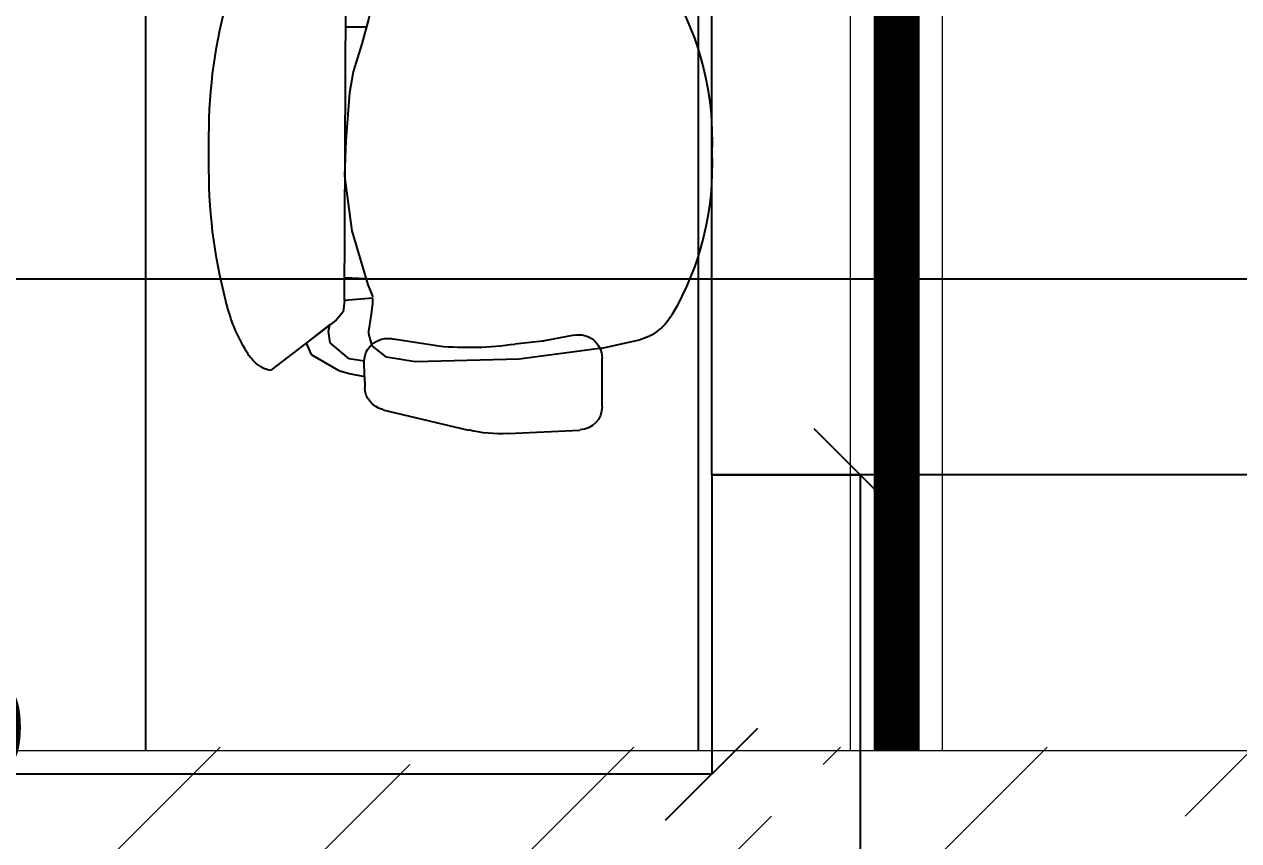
# Model space of a CAD drawing. Header units: millimetres. Extents: x -92759 to 184353, y -15225 to 86714.
# Drawn here: x 56005 to 57323, y 62118 to 63006 of the extents above; entities that cross this region are included whole.
import ezdxf

# ---------------------------------------------------------------- set-up
doc = ezdxf.new("R2010")
doc.units = ezdxf.units.MM
doc.linetypes.add('HIDDEN', pattern=[0.375, 0.25, -0.125])
doc.layers.get('Defpoints').update_dxf_attribs({"color": 8})
for name, color, linetype in [('0-1', 9, 'Continuous'), ('A-_FURT----_E', 9, 'Continuous'), ('A-PATT-CONC', 8, 'Continuous'), ('E-legend', 1, 'Continuous'), ('M-_SANIFIXR_E', 9, 'Continuous')]:
    doc.layers.add(name, color=color, linetype=linetype)
doc.layers.add('HFI 9MM FPB', color=94, linetype='Continuous', lineweight=5)
doc.styles.get("Standard").update_dxf_attribs({"font": 'arial.ttf'})
doc.dimstyles.new('STANDARD_ACAD', dxfattribs={"dimtxt": 0.18, "dimasz": 0.18, "dimexe": 0.18, "dimexo": 0.0625, "dimgap": 0.09, "dimtad": 0, "dimtih": 1, "dimtoh": 1, "dimdec": 4, "dimzin": 0, "dimdsep": 46, "dimtxsty": 'Standard', "dimcen": 0.09, "dimadec": 0, "dimazin": 0, "dimtfac": 1, "dimtdec": 4, "dimtofl": 0, "dimtmove": 0, "dimatfit": 3, "dimfxl": 1, "dimtolj": 1, "dimtzin": 0, "dimarcsym": 0})

# ---------------------------------------------------------------- blocks, each defined once
blk = doc.blocks.new('HermanMiller_Seating_NewAeronWorkChairASize - A Size Low-Hgt Range Adj Std Tlt Hgt Adj Plus Pivot Arms Leather Armpads Basic Back Sup-8509503-2ND STOREY Copy 1')
at = {"layer": 'A-_FURT----_E'}
for p, q in [((66, 305.3), (143.9, 301.4)), ((-70.1, 279.3), (22.9, 301.4)), ((168, 276), (168, 223.2)), ((-89.9, 243.1), (-89.6, 255.1)), ((-117.8, 236.6), (-106.6, 239.8)), ((-106.6, 239.8), (-89.9, 243.1)), ((-89.9, 243.1), (-90.2, 226.4)), ((-120.9, 182.1), (-191.8, 236.5)), ((-147.9, 219.2), (-117.8, 236.6)), ((-90.2, 226.4), (-106.6, 223.9)), ((-35.1, 227.3), (-66.2, 222.4)), ((78, 224.5), (-35.1, 227.3)), ((165.1, 212.9), (78, 224.5)), ((-153.3, 207.1), (-147.9, 219.2)), ((-106.6, 223.9), (-127.3, 206.5)), ((-66.2, 222.4), (-81.7, 210)), ((167.5, 212.7), (165.1, 212.9)), ((205.1, 204.4), (167.5, 212.7)), ((-127.5, 186.8), (-153.3, 207.1)), ((-127.3, 206.5), (-128.9, 193.8)), ((-81.7, 210), (-85.1, 196.7)), ((-9.4, 210.4), (-58.5, 202.6)), ((103.4, 205), (73.2, 208.2)), ((137.6, 198.2), (105.6, 204.6)), ((-128.9, 193.8), (-127.5, 186.8)), ((-85.1, 196.7), (-85.1, 194)), ((-85.1, 194), (-82.4, 175.4)), ((-113, 172.8), (-120.9, 182.1)), ((-111.6, 160.8), (-113, 172.8)), ((-82.4, 175.4), (-81.1, 163.5)), ((-111.6, 160.8), (-110.3, -162.1)), ((-81.1, 158), (-111.6, 160.8)), ((-81.1, 163.5), (-81.1, 158)), ((-86.4, 143.5), (-81.1, 156.8)), ((-111.5, 135.5), (-88.4, 136.9)), ((-103.7, 85.1), (-86.4, 143.5)), ((-105, 77.1), (-103.7, 85.1)), ((-111.6, 25.3), (-105, 77.1)), ((-258.9, 18.3), (-258.9, 0)), ((-110.3, -13.3), (-111.6, 25.3)), ((-258.9, 0), (-258.9, -18.3)), ((-106.3, -65.1), (-110.3, -13.3)), ((-102.3, -87.7), (-106.3, -65.1)), ((-93, -118.3), (-102.3, -87.7)), ((-85.1, -146.2), (-93, -118.3)), ((-110.4, -136.9), (-87.7, -136.9)), ((-82.4, -159.5), (-85.1, -146.2)), ((-113, -174.1), (-110.3, -162.1)), ((-110.3, -162.1), (-82.4, -159.4)), ((-82.4, -159.4), (-82.4, -175.4)), ((-188.6, -236.8), (-120.9, -183.4)), ((-120.9, -183.4), (-113, -174.1)), ((-82.4, -175.4), (-86.4, -195.4)), ((-127.5, -188.3), (-153.3, -208.7)), ((-128.9, -195.3), (-127.5, -188.3)), ((-127.3, -208), (-128.9, -195.3)), ((-86.4, -195.4), (-86.4, -198)), ((-153.3, -208.7), (-147.9, -220.7)), ((-106.6, -225.5), (-127.3, -208)), ((-86.4, -198), (-80.8, -209.2)), ((-80.8, -209.2), (-66.5, -222.9)), ((-9.4, -212), (-58.5, -204.1)), ((103.4, -206.6), (73.2, -209.8)), ((137.6, -199.8), (105.6, -206.2)), ((167.5, -212.7), (205, -204.5)), ((-147.9, -220.7), (-117.8, -238.2)), ((-66.5, -222.9), (-36.8, -228.5)), ((-36.8, -228.5), (78.7, -224)), ((78.7, -224), (165.1, -212.9)), ((165.1, -212.9), (167.5, -212.7)), ((-90.2, -228), (-106.6, -225.5)), ((-89.9, -244.7), (-90.2, -228)), ((168, -277.6), (168, -224.7)), ((-117.8, -238.2), (-106.6, -241.4)), ((-106.6, -241.4), (-89.9, -244.7)), ((-89.9, -244.7), (-89.6, -256.7)), ((-70.1, -280.8), (22.9, -303)), ((66, -306.9), (143.9, -302.9))]:
    blk.add_line(p, q, dxfattribs=at)
for centre, radius, start, end in [((58.2, 153.1), 152.4, 87.0643, 103.3925), ((142.6, 276), 25.4, 0, 87.0643), ((-64.2, 254.5), 25.4, 103.3925, 178.698), ((-176.2, 192.7), 48, 126.1981, 147.6103), ((-188, 208.8), 28, 97.9129, 126.1981), ((-64.9, 227.2), 25.4, 181.636, 262.725), ((-65, 122.2), 179.6, 147.6103, 164.3146), ((23, -138.3), 350.2, 81.7564, 95.3033), ((142.6, 223.2), 25.4, 258.6901, 0), ((-64.9, 227.2), 25.4, 262.725, 284.3814), ((100.6, 179.7), 25.4, 78.6901, 83.8298), ((192.4, 146.3), 59.5, 30.4458, 77.6542), ((-29.5, 15.8), 316.9, 357.1336, 30.4458), ((304.8, 18.3), 563.7, 164.3146, 180), ((-29.5, -15.8), 316.9, 329.5542, 2.8664), ((304.8, -18.3), 563.7, 180, 195.6854), ((-65, -122.2), 179.6, 195.6854, 212.3897), ((192.4, -146.3), 59.5, 282.2053, 329.5542), ((-64.9, -228.8), 25.4, 97.275, 178.364), ((-64.9, -228.8), 25.4, 75.6186, 97.275), ((23, 136.8), 350.2, 264.6967, 278.2436), ((100.6, -181.3), 25.4, 276.1702, 281.3099), ((142.6, -224.7), 25.4, 0, 101.3099), ((-176.2, -192.7), 48, 212.3897, 233.8019), ((-188, -208.8), 28, 233.8019, 268.6864), ((-64.2, -256.1), 25.4, 181.302, 256.6075), ((142.6, -277.6), 25.4, 272.9357, 0), ((58.2, -154.7), 152.4, 256.6075, 272.9357)]:
    blk.add_arc(centre, radius, start, end, dxfattribs=at)
blk = doc.blocks.new('_ArchTick')
at = {"color": 0, "linetype": 'ByBlock', "lineweight": -2}
blk.add_lwpolyline([(-0.5, -0.5), (0.5, 0.5)], dxfattribs=at)
blk = doc.blocks.new('_Oblique')
at = {"color": 0, "linetype": 'ByBlock', "lineweight": -2}
blk.add_line((-0.5, -0.5), (0.5, 0.5), dxfattribs=at)
blk = doc.blocks.new('*D477')
at = {"layer": '0-1', "color": 0, "lineweight": -2, "transparency": 16777216}
for p, q in [((-35349.8, -16825.2), (-35349.8, -17150.6)), ((-33549.8, -16825.2), (-33549.8, -17150.6)), ((-33549.8, -17150.4), (-35349.8, -17150.4))]:
    blk.add_line(p, q, dxfattribs=at)
at = {"layer": 'Defpoints', "color": 0, "transparency": 16777216}
for p in [(-35349.8, -16825.1), (-33549.8, -16825.1), (-35349.8, -17150.4)]:
    blk.add_point(p, dxfattribs=at)
at = {"layer": '0-1', "color": 0, "lineweight": -2, "transparency": 16777216, "xscale": 100, "yscale": 100, "zscale": 100, "rotation": 180}
blk.add_blockref('_Oblique', (-35349.8, -17150.4), dxfattribs=at)
at = {"layer": '0-1', "color": 0, "lineweight": -2, "transparency": 16777216, "xscale": 100, "yscale": 100, "zscale": 100}
blk.add_blockref('_ArchTick', (-33549.8, -17150.4), dxfattribs=at)
at = {"layer": '0-1', "color": 0, "transparency": 16777216, "insert": (-34449.8, -17100.4), "char_height": 100, "attachment_point": 5}
blk.add_mtext('\\A1;1800', dxfattribs=at)
blk = doc.blocks.new('*D479')
at = {"layer": '0-1', "color": 0, "lineweight": -2, "transparency": 16777216}
for p, q in [((-33549.7, -16825.1), (-33388.4, -16825.1)), ((-33388.6, -16825.1), (-33388.6, -17437.5)), ((-33388.6, -18150.1), (-33388.6, -17537.7)), ((-33519, -18150.1), (-33388.4, -18150.1))]:
    blk.add_line(p, q, dxfattribs=at)
at = {"layer": 'Defpoints', "color": 0, "transparency": 16777216}
for p in [(-33549.8, -16825.1), (-33519.1, -18150.1), (-33388.6, -18150.1)]:
    blk.add_point(p, dxfattribs=at)
at = {"layer": '0-1', "color": 0, "lineweight": -2, "transparency": 16777216, "xscale": 100, "yscale": 100, "zscale": 100}
for name, p, rotation in [('_ArchTick', (-33388.6, -16825.1), 90), ('_Oblique', (-33388.6, -18150.1), 270)]:
    blk.add_blockref(name, p, dxfattribs=dict(at, rotation=rotation))
at = {"layer": '0-1', "color": 0, "transparency": 16777216, "insert": (-33388.6, -17487.6), "char_height": 100, "attachment_point": 5}
blk.add_mtext('\\A1;1325', dxfattribs=at)
blk = doc.blocks.new('RCP_B8L2')
at = {"layer": 'A-PATT-CONC'}
h = blk.add_hatch(dxfattribs=at)
h.set_pattern_fill('ANSI37', color=256, scale=189, angle=45)
h.set_pattern_definition([(90, (-390319.6, -153298.3), (-600.075, 0), []), (180, (-390319.6, -153298.3), (-6e-14, -600.075), [])])
h.paths.add_polyline_path([(-396817.1, -153302.3), (-390419.1, -153302.3), (-390419.1, -158102.3), (-396817.1, -158102.3)])
at = {"layer": 'HFI 9MM FPB'}
h = blk.add_hatch(dxfattribs=at)
h.set_pattern_fill('ANSI33', color=256, scale=50)
h.set_pattern_definition([(45, (-381589.02, -647239), (-224.5064, 224.5064), []), (45, (-381364.5, -647239), (-224.5064, 224.5064), [158.75, -79.375])])
h.paths.add_polyline_path([(-396916.6, -153298.3), (-390319.6, -153298.3), (-390319.6, -158098.3), (-396916.6, -158098.3)], flags=16)
edge = h.paths.add_edge_path()
edge.add_line((-397702.1, -152277.3), (-389568.1, -152277.3))
edge.add_line((-389568.1, -152277.3), (-389568.1, -159127.3))
edge.add_line((-389568.1, -159127.3), (-397218.1, -159127.3))
edge.add_line((-397218.1, -159127.3), (-397218.1, -158677.3))
edge.add_line((-397218.1, -158677.3), (-397668.1, -158677.3))
edge.add_line((-397668.1, -158677.3), (-397668.1, -152277.3))
for points in [[(-396916.6, -153302.3), (-390319.6, -153302.3), (-390319.6, -158102.3), (-396916.6, -158102.3)], [(-395717.1, -158102.3), (-395717.1, -153302.3), (-395617.6, -153302.3), (-395617.6, -158102.3)]]:
    blk.add_lwpolyline(points, close=True, dxfattribs=at)
blk = doc.blocks.new('EL_B8_L2_R4')
at = {"color": 1, "linetype": 'HIDDEN', "ltscale": 20, "const_width": 50}
blk.add_lwpolyline([(-33349.2, -17125), (-33349.2, -12325)], dxfattribs=at)
blk = doc.blocks.new('1599_FURN_RHH_BLK8 _NEW__2ND STY_dwg-10261561-BLK8_RHH_2ND STOREY PLAN')
at = {"layer": '0-1', "color": 8}
blk.add_lwpolyline([(-32949.8, -16825.1), (-33549.8, -16825.1), (-33549.8, -15425.1), (-32949.8, -15425.1)], close=True, dxfattribs=at)
at = {"layer": 'A-_FURT----_E', "color": 8, "xscale": -1, "rotation": 180}
blk.add_blockref('HermanMiller_Seating_NewAeronWorkChairASize - A Size Low-Hgt Range Adj Std Tlt Hgt Adj Plus Pivot Arms Leather Armpads Basic Back Sup-8509503-2ND STOREY Copy 1', (-33836.8, -16475.1), dxfattribs=at)
at = {"layer": '0-1'}
dim = blk.add_linear_dim(base=(-33388.6, -18150.1), p1=(-33549.8, -16825.1), p2=(-33519.1, -18150.1), angle=90, dimstyle='STANDARD_ACAD', override={"dimtxt": 100, "dimasz": 100, "dimtad": 1, "dimdec": 0, "dimblk1": 'ArchTick', "dimblk2": 'Oblique', "dimsah": 1, "dimtmove": 2}, dxfattribs=at)
dim.commit()
dim.dimension.update_dxf_attribs({"geometry": '*D479', "text_midpoint": (-33388.6, -17487.6)})
dim = blk.add_linear_dim(base=(-35349.8, -17150.4), p1=(-33549.8, -16825.1), p2=(-35349.8, -16825.1), dimstyle='STANDARD_ACAD', override={"dimtxt": 100, "dimasz": 100, "dimtad": 1, "dimdec": 0, "dimblk1": 'ArchTick', "dimblk2": 'Oblique', "dimsah": 1, "dimtmove": 2}, dxfattribs=at)
dim.commit()
dim.dimension.update_dxf_attribs({"geometry": '*D477', "text_midpoint": (-34449.8, -17100.4)})
blk = doc.blocks.new('A$C3019c3af')
at = {"layer": 'M-_SANIFIXR_E'}
blk.add_blockref('1599_FURN_RHH_BLK8 _NEW__2ND STY_dwg-10261561-BLK8_RHH_2ND STOREY PLAN', (7599.8, 46600.1), dxfattribs=at)

msp = doc.modelspace()

# ---------------------------------------------------------------- block references
at = {"layer": '0-1'}
msp.add_blockref('A$C3019c3af', (82701.1, 32741.2), dxfattribs=at)
at = {"layer": 'A-PATT-CONC'}
msp.add_blockref('RCP_B8L2', (452619.1, 220318.5), dxfattribs=at)
at = {"layer": 'E-legend', "color": 7}
msp.add_blockref('EL_B8_L2_R4', (90301.1, 79341.2), dxfattribs=at)

doc.saveas('drawing.dxf')
